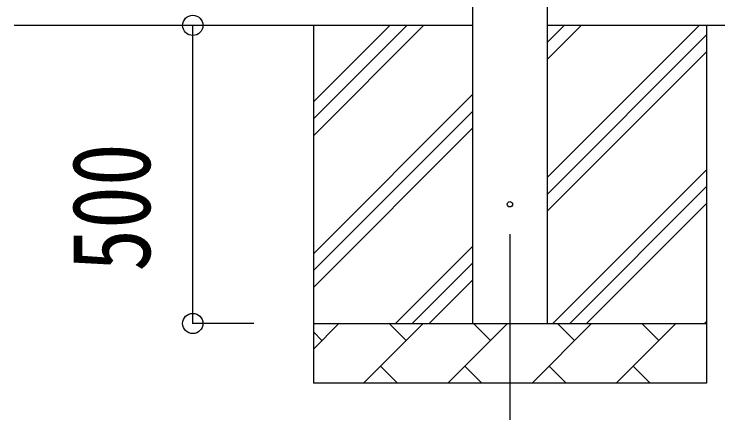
# Model space of a CAD drawing. Units: millimetres, scale not verified. Extents: x -16820 to 16820, y -11880 to 11880.
# Drawn here: x -14048 to -12866, y -3561 to -2892 of the extents above; entities that cross this region are included whole.
import ezdxf
from ezdxf.enums import TextEntityAlignment as Align

# ---------------------------------------------------------------- set-up
doc = ezdxf.new("R2010")
doc.units = ezdxf.units.MM
doc.header["$LTSCALE"] = 50
for name, color, linetype in [('0-4_YKK_12', 2, 'Continuous'), ('0-5_YKK_13', 4, 'Continuous'), ('0-6_YKK_A1', 4, 'Continuous'), ('0-7_YKK_D', 6, 'Continuous')]:
    doc.layers.add(name, color=color, linetype=linetype)
doc.styles.add('ＭＳ ゴシック', font='')
doc.styles.get('ＭＳ ゴシック').set_extended_font_data('MS Gothic')

msp = doc.modelspace()

# ---------------------------------------------------------------- linework, layer by layer
at = {"layer": '0-4_YKK_12'}
msp.add_line((-13215.39, -3260.8), (-13215.39, -3760.8), dxfattribs=at)
at = {"layer": '0-5_YKK_13'}
msp.add_circle((-13215.39, -3210.8), 4.5, dxfattribs=at)
at = {"layer": '0-6_YKK_A1'}
for p, q in [((-13277.89, -3410.8), (-13277.89, -610.8)), ((-13152.89, -610.8), (-13152.89, -3410.8)), ((-13277.89, -2910.8), (-14047.89, -2910.8)), ((-13545.39, -2910.8), (-13545.39, -3510.8)), ((-13545.39, -3095.85), (-13360.34, -2910.8)), ((-13545.39, -3067.56), (-13388.63, -2910.8)), ((-13545.39, -3039.28), (-13416.91, -2910.8)), ((-8004.89, -2910.8), (-13152.89, -2910.8)), ((-13152.89, -3165.9), (-12897.79, -2910.8)), ((-13152.89, -2967.91), (-13095.78, -2910.8)), ((-13152.89, -2939.62), (-13124.07, -2910.8)), ((-12885.39, -2910.8), (-12885.39, -3510.8)), ((-13152.89, -3194.18), (-12885.39, -2926.68)), ((-13152.89, -3222.46), (-12885.39, -2954.96)), ((-13545.39, -3293.84), (-13277.89, -3026.34)), ((-13545.39, -3322.12), (-13277.89, -3054.62)), ((-13545.39, -3350.41), (-13277.89, -3082.91)), ((-13143.24, -3410.8), (-12885.39, -3152.95)), ((-13114.95, -3410.8), (-12885.39, -3181.24)), ((-13086.67, -3410.8), (-12885.39, -3209.52)), ((-13407.79, -3410.8), (-13277.89, -3280.9)), ((-13379.51, -3410.8), (-13277.89, -3309.18)), ((-13351.23, -3410.8), (-13277.89, -3337.46)), ((-13545.39, -3410.8), (-12885.39, -3410.8)), ((-13545.39, -3453.69), (-13502.5, -3410.8)), ((-13461.08, -3510.8), (-13361.08, -3410.8)), ((-13389.63, -3439.35), (-13418.19, -3410.8)), ((-13319.66, -3510.8), (-13219.66, -3410.8)), ((-13248.21, -3439.35), (-13276.76, -3410.8)), ((-13178.24, -3510.8), (-13078.24, -3410.8)), ((-13106.79, -3439.35), (-13135.34, -3410.8)), ((-13036.81, -3510.8), (-12936.81, -3410.8)), ((-12965.37, -3439.35), (-12993.92, -3410.8)), ((-12888.68, -3410.8), (-12885.39, -3407.51)), ((-13531.05, -3439.35), (-13545.39, -3425.01)), ((-13432.53, -3482.24), (-13403.97, -3510.8)), ((-13291.1, -3482.24), (-13262.55, -3510.8)), ((-13149.68, -3482.24), (-13121.13, -3510.8)), ((-13008.26, -3482.24), (-12979.71, -3510.8)), ((-12885.39, -3510.8), (-13545.39, -3510.8))]:
    msp.add_line(p, q, dxfattribs=at)
at = {"layer": '0-7_YKK_D'}
for p, q in [((-13645.39, -2910.8), (-13748.89, -2910.8)), ((-13747.89, -3410.8), (-13747.89, -2910.8)), ((-13645.39, -3410.8), (-13748.89, -3410.8))]:
    msp.add_line(p, q, dxfattribs=at)
for centre in [(-13747.89, -2910.8), (-13747.89, -3410.8)]:
    msp.add_circle(centre, 17, dxfattribs=at)

# ---------------------------------------------------------------- texts
at = {"layer": '0-7_YKK_D', "style": 'ＭＳ ゴシック', "width": 0.8}
msp.add_text('500', height=132, rotation=90, dxfattribs=at).set_placement((-13779.89, -3324), align=Align.BOTTOM_LEFT)

doc.saveas('drawing.dxf')
